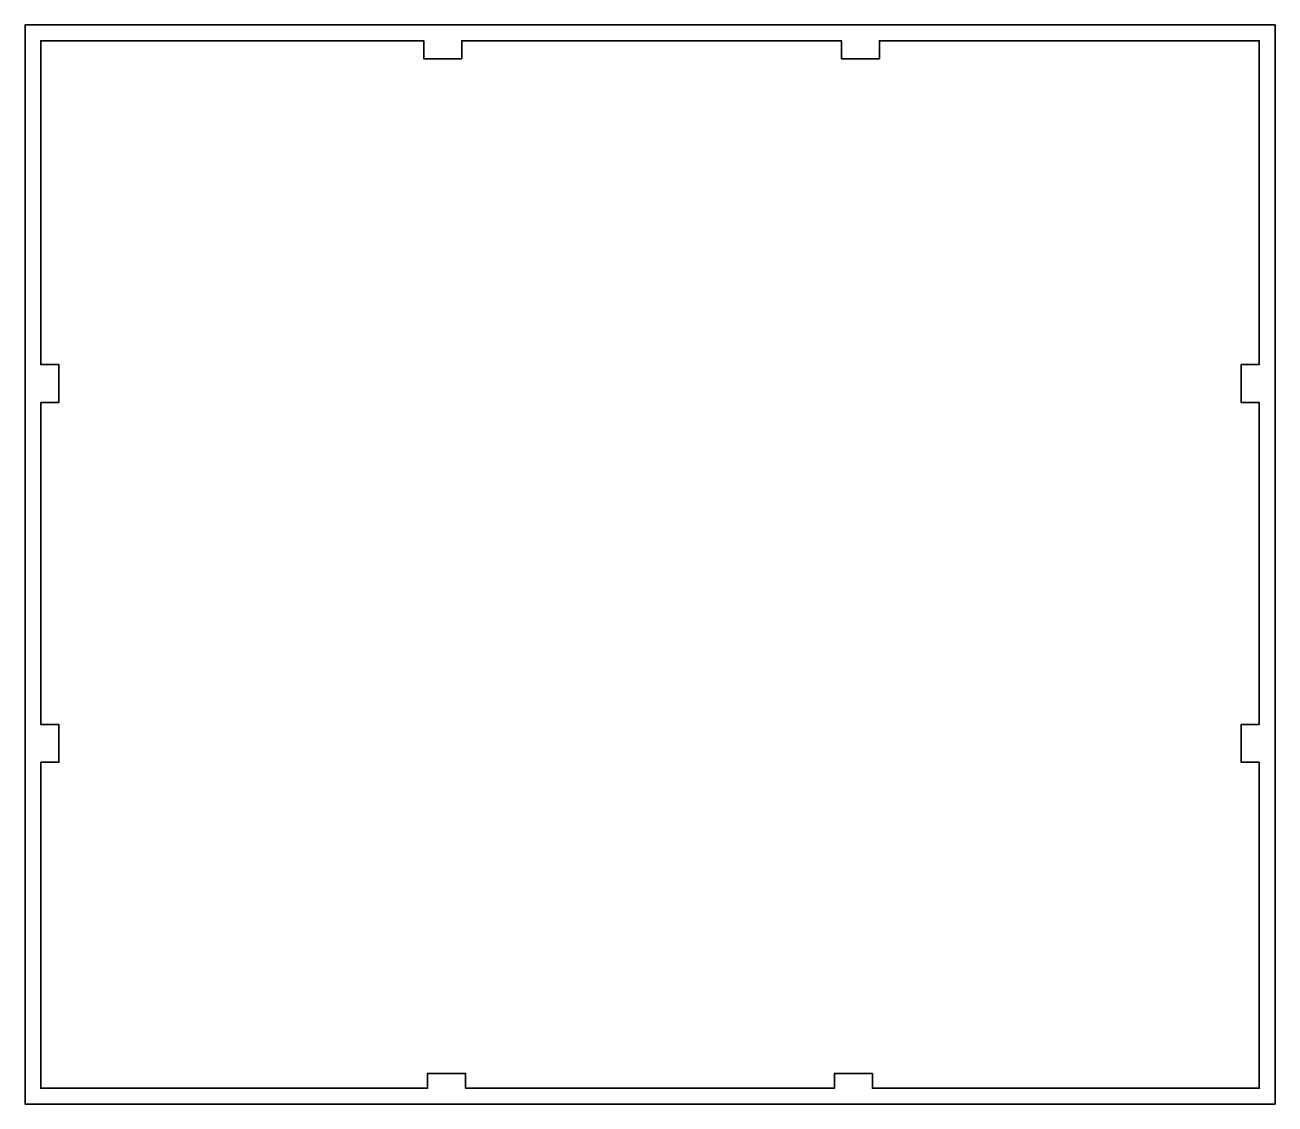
# Model space of a CAD drawing. Header units: millimetres. Extents: x -93 to 302, y -22 to 319.
import ezdxf

# ---------------------------------------------------------------- set-up
doc = ezdxf.new("R2010")
doc.units = ezdxf.units.MM
doc.header["$MEASUREMENT"] = 0
doc.layers.get('0').update_dxf_attribs({"lineweight": 0})
doc.layers.add('Safety', color=7, linetype='Continuous', lineweight=0)

msp = doc.modelspace()

# ---------------------------------------------------------------- linework, layer by layer
at = {"color": 18, "lineweight": 35, "true_color": 0x000000}
msp.add_lwpolyline([(105, 314), (45.5, 314), (45.5, 308.34), (33.5, 308.34), (33.5, 314), (-87.5, 314), (-87.5, 211.66), (-81.84, 211.66), (-81.84, 199.66), (-87.5, 199.66), (-87.5, 97.98), (-81.84, 97.98), (-81.84, 85.98), (-87.5, 85.98), (-87.5, -17), (34.71, -17), (34.71, -12.34), (46.71, -12.34), (46.71, -17), (105, -17), (163.29, -17), (163.29, -12.34), (175.29, -12.34), (175.29, -17), (297.5, -17), (297.5, 85.98), (291.84, 85.98), (291.84, 97.98), (297.5, 97.98), (297.5, 199.66), (291.84, 199.66), (291.84, 211.66), (297.5, 211.66), (297.5, 314), (177.5, 314), (177.5, 308.34), (165.5, 308.34), (165.5, 314)], close=True, dxfattribs=at)
at = {"layer": 'Safety', "color": 18, "lineweight": 35, "true_color": 0x000000}
msp.add_lwpolyline([(302.5, 319), (-92.5, 319), (-92.5, -22), (302.5, -22)], close=True, dxfattribs=at)

doc.saveas('drawing.dxf')
